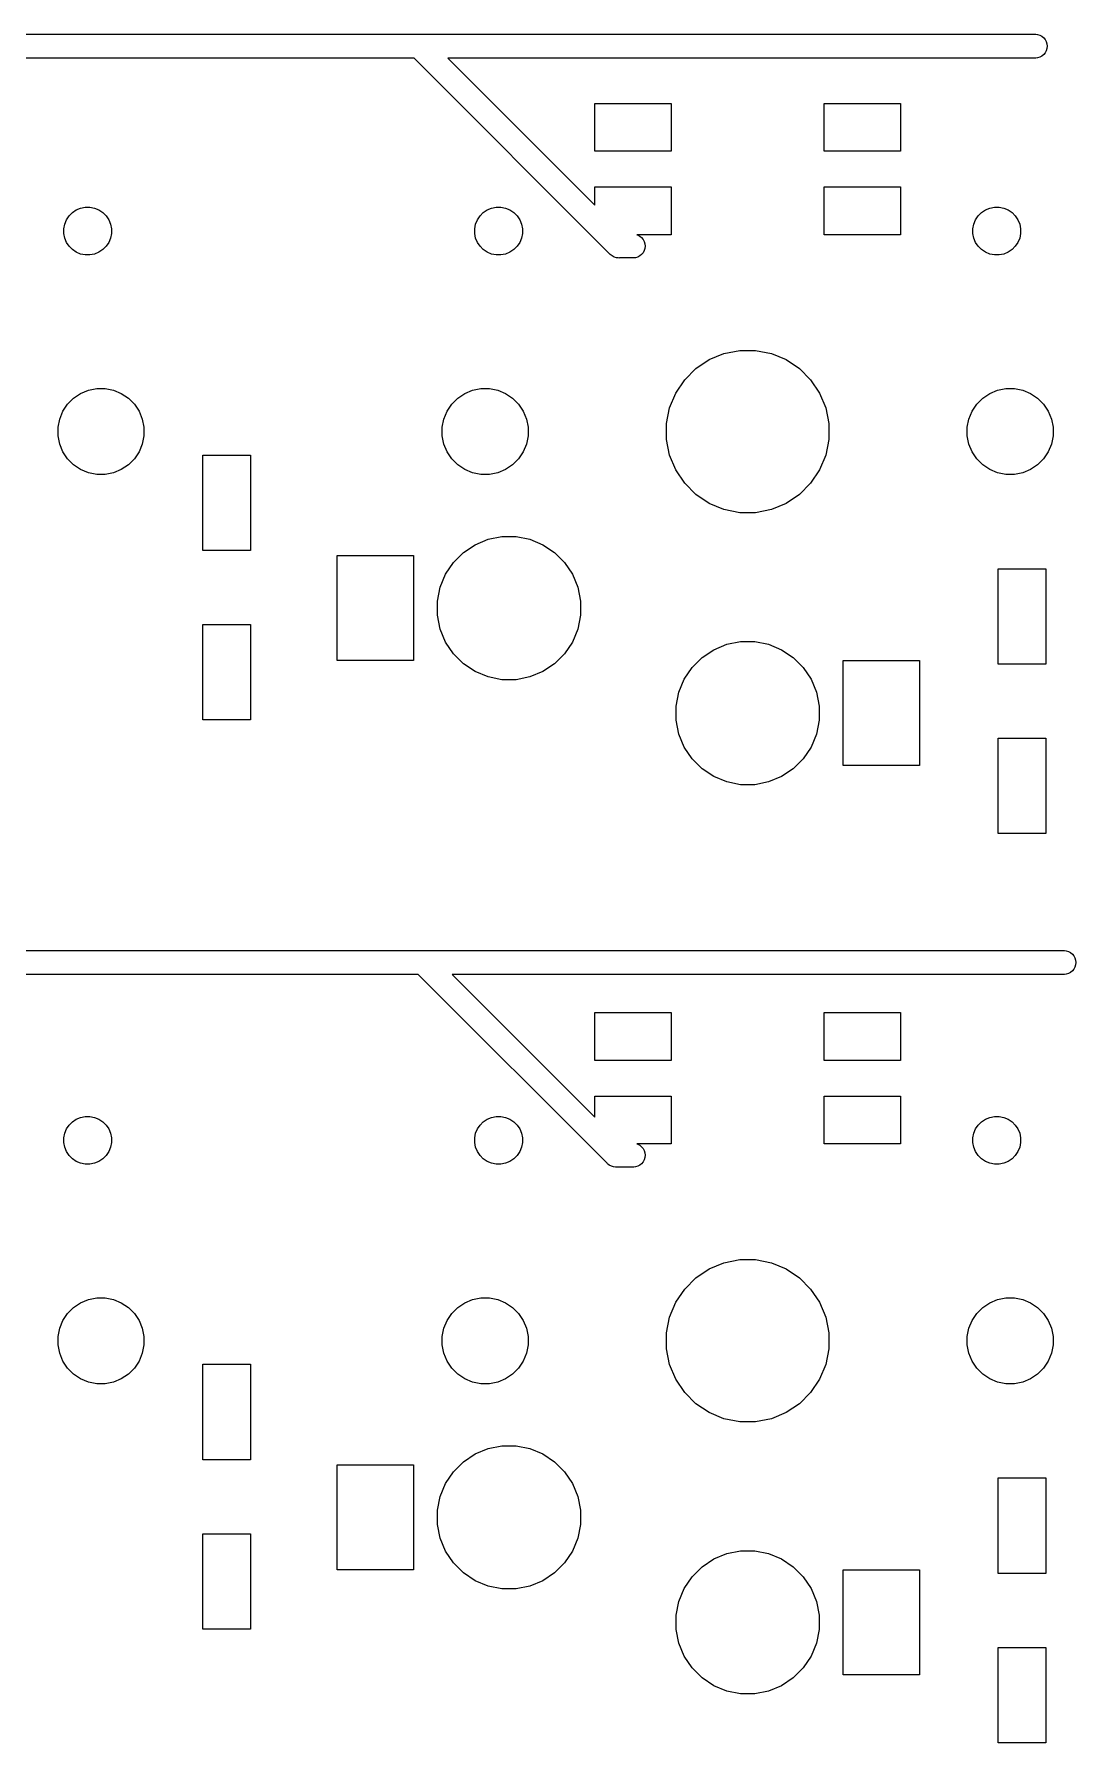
# Model space of a CAD drawing. Extents: x 33 to 239, y -108 to -23.
# Drawn here: x 217.6 to 239.43, y -69.78 to -33.97 of the extents above; entities that cross this region are included whole.
import ezdxf

# ---------------------------------------------------------------- set-up
doc = ezdxf.new("R2010")
doc.units = 0
doc.layers.add('BLACK', color=7, linetype='CONTINUOUS')

msp = doc.modelspace()

# ---------------------------------------------------------------- linework, layer by layer
at = {"layer": 'BLACK', "linetype": 'CONTINUOUS'}
for p, q in [((206.625, -33.975), (225.65, -33.975)), ((225.65, -33.975), (225.662, -33.9738)), ((225.662, -33.9738), (225.675, -33.975)), ((225.675, -33.975), (238.587, -33.975)), ((238.587, -33.975), (238.624, -33.9786)), ((238.624, -33.9786), (238.671, -33.9929)), ((238.671, -33.9929), (238.715, -34.0161)), ((238.715, -34.0161), (238.753, -34.0474)), ((238.753, -34.0474), (238.784, -34.0854)), ((238.784, -34.3646), (238.753, -34.4026)), ((238.784, -34.0854), (238.807, -34.1289)), ((238.807, -34.3211), (238.784, -34.3646)), ((238.807, -34.1289), (238.821, -34.176)), ((238.821, -34.274), (238.807, -34.3211)), ((238.821, -34.176), (238.826, -34.225)), ((238.826, -34.225), (238.821, -34.274)), ((225.559, -34.475), (207.216, -34.475)), ((229.665, -38.5806), (225.559, -34.475)), ((238.587, -34.475), (226.266, -34.475)), ((226.266, -34.475), (229.35, -37.5589)), ((238.624, -34.4714), (238.587, -34.475)), ((238.671, -34.4571), (238.624, -34.4714)), ((238.715, -34.4339), (238.671, -34.4571)), ((238.753, -34.4026), (238.715, -34.4339)), ((229.35, -36.425), (229.35, -35.425)), ((229.35, -35.425), (230.95, -35.425)), ((230.95, -35.425), (230.95, -36.425)), ((234.15, -36.425), (234.15, -35.425)), ((234.15, -35.425), (235.75, -35.425)), ((235.75, -35.425), (235.75, -36.425)), ((230.95, -36.425), (229.35, -36.425)), ((235.75, -36.425), (234.15, -36.425)), ((229.35, -37.5589), (229.35, -37.175)), ((229.35, -37.175), (230.95, -37.175)), ((230.95, -37.175), (230.95, -38.175)), ((234.15, -38.175), (234.15, -37.175)), ((234.15, -37.175), (235.75, -37.175)), ((235.75, -37.175), (235.75, -38.175)), ((218.239, -37.9542), (218.277, -37.8632)), ((218.277, -37.8632), (218.332, -37.7813)), ((218.332, -37.7813), (218.401, -37.7116)), ((218.401, -37.7116), (218.483, -37.6569)), ((218.483, -37.6569), (218.574, -37.6192)), ((218.574, -37.6192), (218.671, -37.6)), ((218.671, -37.6), (218.769, -37.6)), ((218.769, -37.6), (218.866, -37.6192)), ((218.866, -37.6192), (218.957, -37.6569)), ((218.957, -37.6569), (219.039, -37.7116)), ((219.039, -37.7116), (219.108, -37.7813)), ((219.108, -37.7813), (219.163, -37.8632)), ((219.163, -37.8632), (219.201, -37.9542)), ((226.849, -37.9542), (226.887, -37.8632)), ((226.887, -37.8632), (226.942, -37.7813)), ((226.942, -37.7813), (227.011, -37.7116)), ((227.011, -37.7116), (227.093, -37.6569)), ((227.093, -37.6569), (227.184, -37.6192)), ((227.184, -37.6192), (227.281, -37.6)), ((227.281, -37.6), (227.379, -37.6)), ((227.379, -37.6), (227.476, -37.6192)), ((227.476, -37.6192), (227.567, -37.6569)), ((227.567, -37.6569), (227.649, -37.7116)), ((227.649, -37.7116), (227.718, -37.7813)), ((227.718, -37.7813), (227.773, -37.8632)), ((227.773, -37.8632), (227.811, -37.9542)), ((237.289, -37.9542), (237.327, -37.8632)), ((237.327, -37.8632), (237.382, -37.7813)), ((237.382, -37.7813), (237.451, -37.7116)), ((237.451, -37.7116), (237.533, -37.6569)), ((237.533, -37.6569), (237.624, -37.6192)), ((237.624, -37.6192), (237.721, -37.6)), ((237.721, -37.6), (237.819, -37.6)), ((237.819, -37.6), (237.916, -37.6192)), ((237.916, -37.6192), (238.007, -37.6569)), ((238.007, -37.6569), (238.089, -37.7116)), ((238.089, -37.7116), (238.158, -37.7813)), ((238.158, -37.7813), (238.213, -37.8632)), ((238.213, -37.8632), (238.251, -37.9542)), ((218.22, -38.0508), (218.239, -37.9542)), ((218.22, -38.1492), (218.22, -38.0508)), ((218.239, -38.2458), (218.22, -38.1492)), ((218.277, -38.3368), (218.239, -38.2458)), ((219.201, -38.2458), (219.163, -38.3368)), ((219.201, -37.9542), (219.22, -38.0508)), ((219.22, -38.1492), (219.201, -38.2458)), ((219.22, -38.0508), (219.22, -38.1492)), ((226.83, -38.0508), (226.849, -37.9542)), ((226.83, -38.1492), (226.83, -38.0508)), ((226.849, -38.2458), (226.83, -38.1492)), ((226.887, -38.3368), (226.849, -38.2458)), ((227.811, -38.2458), (227.773, -38.3368)), ((227.811, -37.9542), (227.83, -38.0508)), ((227.83, -38.1492), (227.811, -38.2458)), ((227.83, -38.0508), (227.83, -38.1492)), ((230.95, -38.175), (230.228, -38.175)), ((230.228, -38.175), (230.246, -38.1804)), ((230.246, -38.1804), (230.29, -38.2036)), ((230.29, -38.2036), (230.328, -38.2349)), ((230.328, -38.2349), (230.359, -38.2729)), ((230.359, -38.2729), (230.382, -38.3164)), ((235.75, -38.175), (234.15, -38.175)), ((237.27, -38.0508), (237.289, -37.9542)), ((237.27, -38.1492), (237.27, -38.0508)), ((237.289, -38.2458), (237.27, -38.1492)), ((237.327, -38.3368), (237.289, -38.2458)), ((238.251, -38.2458), (238.213, -38.3368)), ((238.251, -37.9542), (238.27, -38.0508)), ((238.27, -38.1492), (238.251, -38.2458)), ((238.27, -38.0508), (238.27, -38.1492)), ((218.332, -38.4187), (218.277, -38.3368)), ((218.401, -38.4884), (218.332, -38.4187)), ((218.483, -38.5431), (218.401, -38.4884)), ((218.574, -38.5808), (218.483, -38.5431)), ((218.671, -38.6), (218.574, -38.5808)), ((218.769, -38.6), (218.671, -38.6)), ((218.866, -38.5808), (218.769, -38.6)), ((218.957, -38.5431), (218.866, -38.5808)), ((219.039, -38.4884), (218.957, -38.5431)), ((219.108, -38.4187), (219.039, -38.4884)), ((219.163, -38.3368), (219.108, -38.4187)), ((226.942, -38.4187), (226.887, -38.3368)), ((227.011, -38.4884), (226.942, -38.4187)), ((227.093, -38.5431), (227.011, -38.4884)), ((227.184, -38.5808), (227.093, -38.5431)), ((227.281, -38.6), (227.184, -38.5808)), ((227.379, -38.6), (227.281, -38.6)), ((227.476, -38.5808), (227.379, -38.6)), ((227.567, -38.5431), (227.476, -38.5808)), ((227.649, -38.4884), (227.567, -38.5431)), ((227.718, -38.4187), (227.649, -38.4884)), ((227.773, -38.3368), (227.718, -38.4187)), ((229.672, -38.5901), (229.665, -38.5806)), ((229.71, -38.6214), (229.672, -38.5901)), ((229.754, -38.6446), (229.71, -38.6214)), ((229.801, -38.6589), (229.754, -38.6446)), ((229.838, -38.6625), (229.801, -38.6589)), ((229.85, -38.6637), (229.838, -38.6625)), ((229.838, -38.6625), (229.838, -38.6625)), ((229.862, -38.6625), (229.85, -38.6637)), ((230.162, -38.6625), (229.862, -38.6625)), ((230.199, -38.6589), (230.162, -38.6625)), ((230.246, -38.6446), (230.199, -38.6589)), ((230.29, -38.6214), (230.246, -38.6446)), ((230.328, -38.5901), (230.29, -38.6214)), ((230.359, -38.5521), (230.328, -38.5901)), ((230.382, -38.5086), (230.359, -38.5521)), ((230.382, -38.3164), (230.396, -38.3635)), ((230.396, -38.4615), (230.382, -38.5086)), ((230.396, -38.3635), (230.401, -38.4125)), ((230.401, -38.4125), (230.396, -38.4615)), ((237.382, -38.4187), (237.327, -38.3368)), ((237.451, -38.4884), (237.382, -38.4187)), ((237.533, -38.5431), (237.451, -38.4884)), ((237.624, -38.5808), (237.533, -38.5431)), ((237.721, -38.6), (237.624, -38.5808)), ((237.819, -38.6), (237.721, -38.6)), ((237.916, -38.5808), (237.819, -38.6)), ((238.007, -38.5431), (237.916, -38.5808)), ((238.089, -38.4884), (238.007, -38.5431)), ((238.158, -38.4187), (238.089, -38.4884)), ((238.213, -38.3368), (238.158, -38.4187)), ((231.466, -40.9795), (231.745, -40.7935)), ((231.745, -40.7935), (232.054, -40.6653)), ((232.054, -40.6653), (232.383, -40.6)), ((232.383, -40.6), (232.717, -40.6)), ((232.717, -40.6), (233.046, -40.6653)), ((233.046, -40.6653), (233.355, -40.7935)), ((233.355, -40.7935), (233.634, -40.9795)), ((231.23, -41.2163), (231.466, -40.9795)), ((233.634, -40.9795), (233.87, -41.2163)), ((218.426, -41.6009), (218.574, -41.5024)), ((218.574, -41.5024), (218.737, -41.4346)), ((218.737, -41.4346), (218.911, -41.4)), ((218.911, -41.4), (219.089, -41.4)), ((219.089, -41.4), (219.263, -41.4346)), ((219.263, -41.4346), (219.426, -41.5024)), ((219.426, -41.5024), (219.574, -41.6009)), ((226.476, -41.6009), (226.624, -41.5024)), ((226.624, -41.5024), (226.787, -41.4346)), ((226.787, -41.4346), (226.961, -41.4)), ((226.961, -41.4), (227.139, -41.4)), ((227.139, -41.4), (227.313, -41.4346)), ((227.313, -41.4346), (227.476, -41.5024)), ((227.476, -41.5024), (227.624, -41.6009)), ((230.915, -41.8041), (231.043, -41.4947)), ((231.043, -41.4947), (231.23, -41.2163)), ((233.87, -41.2163), (234.057, -41.4947)), ((234.057, -41.4947), (234.185, -41.8041)), ((237.476, -41.6009), (237.624, -41.5024)), ((237.624, -41.5024), (237.787, -41.4346)), ((237.787, -41.4346), (237.961, -41.4)), ((237.961, -41.4), (238.139, -41.4)), ((238.139, -41.4), (238.313, -41.4346)), ((238.313, -41.4346), (238.476, -41.5024)), ((238.476, -41.5024), (238.624, -41.6009)), ((218.135, -42.0375), (218.202, -41.8737)), ((218.202, -41.8737), (218.301, -41.7263)), ((218.301, -41.7263), (218.426, -41.6009)), ((219.574, -41.6009), (219.699, -41.7263)), ((219.699, -41.7263), (219.798, -41.8737)), ((219.798, -41.8737), (219.865, -42.0375)), ((226.185, -42.0375), (226.252, -41.8737)), ((226.252, -41.8737), (226.351, -41.7263)), ((226.351, -41.7263), (226.476, -41.6009)), ((227.624, -41.6009), (227.749, -41.7263)), ((227.749, -41.7263), (227.848, -41.8737)), ((227.848, -41.8737), (227.915, -42.0375)), ((230.85, -42.1326), (230.915, -41.8041)), ((234.185, -41.8041), (234.25, -42.1326)), ((237.185, -42.0375), (237.252, -41.8737)), ((237.252, -41.8737), (237.351, -41.7263)), ((237.351, -41.7263), (237.476, -41.6009)), ((238.624, -41.6009), (238.749, -41.7263)), ((238.749, -41.7263), (238.848, -41.8737)), ((238.848, -41.8737), (238.915, -42.0375)), ((218.1, -42.2114), (218.135, -42.0375)), ((218.1, -42.3886), (218.1, -42.2114)), ((219.865, -42.0375), (219.9, -42.2114)), ((219.9, -42.2114), (219.9, -42.3886)), ((226.15, -42.2114), (226.185, -42.0375)), ((226.15, -42.3886), (226.15, -42.2114)), ((227.915, -42.0375), (227.95, -42.2114)), ((227.95, -42.2114), (227.95, -42.3886)), ((230.85, -42.4674), (230.85, -42.1326)), ((234.25, -42.1326), (234.25, -42.4674)), ((237.15, -42.2114), (237.185, -42.0375)), ((237.15, -42.3886), (237.15, -42.2114)), ((238.915, -42.0375), (238.95, -42.2114)), ((238.95, -42.2114), (238.95, -42.3886)), ((218.135, -42.5625), (218.1, -42.3886)), ((218.202, -42.7263), (218.135, -42.5625)), ((219.865, -42.5625), (219.798, -42.7263)), ((219.9, -42.3886), (219.865, -42.5625)), ((226.185, -42.5625), (226.15, -42.3886)), ((226.252, -42.7263), (226.185, -42.5625)), ((227.915, -42.5625), (227.848, -42.7263)), ((227.95, -42.3886), (227.915, -42.5625)), ((230.915, -42.7959), (230.85, -42.4674)), ((234.25, -42.4674), (234.185, -42.7959)), ((237.185, -42.5625), (237.15, -42.3886)), ((237.252, -42.7263), (237.185, -42.5625)), ((238.915, -42.5625), (238.848, -42.7263)), ((238.95, -42.3886), (238.915, -42.5625)), ((218.301, -42.8737), (218.202, -42.7263)), ((218.426, -42.9991), (218.301, -42.8737)), ((219.699, -42.8737), (219.574, -42.9991)), ((219.798, -42.7263), (219.699, -42.8737)), ((221.131, -44.7937), (221.131, -42.7937)), ((221.131, -42.7937), (222.131, -42.7937)), ((222.131, -42.7937), (222.131, -44.7937)), ((226.351, -42.8737), (226.252, -42.7263)), ((226.476, -42.9991), (226.351, -42.8737)), ((227.749, -42.8737), (227.624, -42.9991)), ((227.848, -42.7263), (227.749, -42.8737)), ((231.043, -43.1053), (230.915, -42.7959)), ((234.185, -42.7959), (234.057, -43.1053)), ((237.351, -42.8737), (237.252, -42.7263)), ((237.476, -42.9991), (237.351, -42.8737)), ((238.749, -42.8737), (238.624, -42.9991)), ((238.848, -42.7263), (238.749, -42.8737)), ((218.574, -43.0976), (218.426, -42.9991)), ((218.737, -43.1654), (218.574, -43.0976)), ((218.911, -43.2), (218.737, -43.1654)), ((219.089, -43.2), (218.911, -43.2)), ((219.263, -43.1654), (219.089, -43.2)), ((219.426, -43.0976), (219.263, -43.1654)), ((219.574, -42.9991), (219.426, -43.0976)), ((226.624, -43.0976), (226.476, -42.9991)), ((226.787, -43.1654), (226.624, -43.0976)), ((226.961, -43.2), (226.787, -43.1654)), ((227.139, -43.2), (226.961, -43.2)), ((227.313, -43.1654), (227.139, -43.2)), ((227.476, -43.0976), (227.313, -43.1654)), ((227.624, -42.9991), (227.476, -43.0976)), ((231.23, -43.3837), (231.043, -43.1053)), ((234.057, -43.1053), (233.87, -43.3837)), ((237.624, -43.0976), (237.476, -42.9991)), ((237.787, -43.1654), (237.624, -43.0976)), ((237.961, -43.2), (237.787, -43.1654)), ((238.139, -43.2), (237.961, -43.2)), ((238.313, -43.1654), (238.139, -43.2)), ((238.476, -43.0976), (238.313, -43.1654)), ((238.624, -42.9991), (238.476, -43.0976)), ((231.466, -43.6205), (231.23, -43.3837)), ((231.745, -43.8065), (231.466, -43.6205)), ((233.634, -43.6205), (233.355, -43.8065)), ((233.87, -43.3837), (233.634, -43.6205)), ((232.054, -43.9347), (231.745, -43.8065)), ((232.383, -44), (232.054, -43.9347)), ((232.717, -44), (232.383, -44)), ((233.046, -43.9347), (232.717, -44)), ((233.355, -43.8065), (233.046, -43.9347)), ((226.594, -44.8349), (226.839, -44.6707)), ((226.839, -44.6707), (227.112, -44.5576)), ((227.112, -44.5576), (227.402, -44.5)), ((227.402, -44.5), (227.698, -44.5)), ((227.698, -44.5), (227.988, -44.5576)), ((227.988, -44.5576), (228.261, -44.6707)), ((228.261, -44.6707), (228.506, -44.8349)), ((222.131, -44.7937), (221.131, -44.7937)), ((223.95, -47.1), (223.95, -44.9)), ((223.95, -44.9), (225.55, -44.9)), ((225.55, -44.9), (225.55, -47.1)), ((226.221, -45.2895), (226.385, -45.0438)), ((226.385, -45.0438), (226.594, -44.8349)), ((228.506, -44.8349), (228.715, -45.0438)), ((228.715, -45.0438), (228.879, -45.2895)), ((226.108, -45.5625), (226.221, -45.2895)), ((228.879, -45.2895), (228.992, -45.5625)), ((237.8, -47.175), (237.8, -45.175)), ((237.8, -45.175), (238.8, -45.175)), ((238.8, -45.175), (238.8, -47.175)), ((226.05, -45.8523), (226.108, -45.5625)), ((228.992, -45.5625), (229.05, -45.8523)), ((226.05, -46.1477), (226.05, -45.8523)), ((226.108, -46.4375), (226.05, -46.1477)), ((229.05, -46.1477), (228.992, -46.4375)), ((229.05, -45.8523), (229.05, -46.1477)), ((221.131, -48.3437), (221.131, -46.3437)), ((221.131, -46.3437), (222.131, -46.3437)), ((222.131, -46.3437), (222.131, -48.3437)), ((226.221, -46.7105), (226.108, -46.4375)), ((228.992, -46.4375), (228.879, -46.7105)), ((226.385, -46.9562), (226.221, -46.7105)), ((228.879, -46.7105), (228.715, -46.9562)), ((231.594, -47.0349), (231.839, -46.8707)), ((231.839, -46.8707), (232.112, -46.7576)), ((232.112, -46.7576), (232.402, -46.7)), ((232.402, -46.7), (232.698, -46.7)), ((232.698, -46.7), (232.988, -46.7576)), ((232.988, -46.7576), (233.261, -46.8707)), ((233.261, -46.8707), (233.506, -47.0349)), ((225.55, -47.1), (223.95, -47.1)), ((226.594, -47.1651), (226.385, -46.9562)), ((226.839, -47.3293), (226.594, -47.1651)), ((228.506, -47.1651), (228.261, -47.3293)), ((228.715, -46.9562), (228.506, -47.1651)), ((231.221, -47.4895), (231.385, -47.2438)), ((231.385, -47.2438), (231.594, -47.0349)), ((233.506, -47.0349), (233.715, -47.2438)), ((233.715, -47.2438), (233.879, -47.4895)), ((234.55, -49.3), (234.55, -47.1)), ((234.55, -47.1), (236.15, -47.1)), ((236.15, -47.1), (236.15, -49.3)), ((238.8, -47.175), (237.8, -47.175)), ((227.112, -47.4424), (226.839, -47.3293)), ((227.402, -47.5), (227.112, -47.4424)), ((227.698, -47.5), (227.402, -47.5)), ((227.988, -47.4424), (227.698, -47.5)), ((228.261, -47.3293), (227.988, -47.4424)), ((231.108, -47.7625), (231.221, -47.4895)), ((233.879, -47.4895), (233.992, -47.7625)), ((231.05, -48.0523), (231.108, -47.7625)), ((233.992, -47.7625), (234.05, -48.0523)), ((231.05, -48.3477), (231.05, -48.0523)), ((234.05, -48.0523), (234.05, -48.3477)), ((222.131, -48.3437), (221.131, -48.3437)), ((231.108, -48.6375), (231.05, -48.3477)), ((231.221, -48.9105), (231.108, -48.6375)), ((233.992, -48.6375), (233.879, -48.9105)), ((234.05, -48.3477), (233.992, -48.6375)), ((231.385, -49.1562), (231.221, -48.9105)), ((233.879, -48.9105), (233.715, -49.1562)), ((237.8, -50.725), (237.8, -48.725)), ((237.8, -48.725), (238.8, -48.725)), ((238.8, -48.725), (238.8, -50.725)), ((231.594, -49.3651), (231.385, -49.1562)), ((231.839, -49.5293), (231.594, -49.3651)), ((233.506, -49.3651), (233.261, -49.5293)), ((233.715, -49.1562), (233.506, -49.3651)), ((236.15, -49.3), (234.55, -49.3)), ((232.112, -49.6424), (231.839, -49.5293)), ((232.402, -49.7), (232.112, -49.6424)), ((232.698, -49.7), (232.402, -49.7)), ((232.988, -49.6424), (232.698, -49.7)), ((233.261, -49.5293), (232.988, -49.6424)), ((238.8, -50.725), (237.8, -50.725)), ((206.775, -53.175), (225.74, -53.175)), ((225.74, -53.175), (225.752, -53.1738)), ((225.752, -53.1738), (225.765, -53.175)), ((225.765, -53.175), (239.187, -53.175)), ((239.187, -53.175), (239.224, -53.1786)), ((239.224, -53.1786), (239.271, -53.1929)), ((239.271, -53.1929), (239.315, -53.2161)), ((239.315, -53.2161), (239.353, -53.2474)), ((239.353, -53.2474), (239.384, -53.2854)), ((239.384, -53.2854), (239.407, -53.3289)), ((239.407, -53.3289), (239.421, -53.376)), ((225.649, -53.675), (207.366, -53.675)), ((229.605, -57.6306), (225.649, -53.675)), ((239.187, -53.675), (226.356, -53.675)), ((226.356, -53.675), (229.35, -56.6689)), ((239.224, -53.6714), (239.187, -53.675)), ((239.271, -53.6571), (239.224, -53.6714)), ((239.315, -53.6339), (239.271, -53.6571)), ((239.353, -53.6026), (239.315, -53.6339)), ((239.384, -53.5646), (239.353, -53.6026)), ((239.407, -53.5211), (239.384, -53.5646)), ((239.421, -53.474), (239.407, -53.5211)), ((239.421, -53.376), (239.426, -53.425)), ((239.426, -53.425), (239.421, -53.474)), ((229.35, -55.475), (229.35, -54.475)), ((229.35, -54.475), (230.95, -54.475)), ((230.95, -54.475), (230.95, -55.475)), ((234.15, -55.475), (234.15, -54.475)), ((234.15, -54.475), (235.75, -54.475)), ((235.75, -54.475), (235.75, -55.475)), ((230.95, -55.475), (229.35, -55.475)), ((235.75, -55.475), (234.15, -55.475)), ((229.35, -56.6689), (229.35, -56.225)), ((229.35, -56.225), (230.95, -56.225)), ((230.95, -56.225), (230.95, -57.225)), ((234.15, -57.225), (234.15, -56.225)), ((234.15, -56.225), (235.75, -56.225)), ((235.75, -56.225), (235.75, -57.225)), ((218.239, -57.0042), (218.277, -56.9132)), ((218.277, -56.9132), (218.332, -56.8313)), ((218.332, -56.8313), (218.401, -56.7616)), ((218.401, -56.7616), (218.483, -56.7069)), ((218.483, -56.7069), (218.574, -56.6692)), ((218.574, -56.6692), (218.671, -56.65)), ((218.671, -56.65), (218.769, -56.65)), ((218.769, -56.65), (218.866, -56.6692)), ((218.866, -56.6692), (218.957, -56.7069)), ((218.957, -56.7069), (219.039, -56.7616)), ((219.039, -56.7616), (219.108, -56.8313)), ((219.108, -56.8313), (219.163, -56.9132)), ((219.163, -56.9132), (219.201, -57.0042)), ((226.849, -57.0042), (226.887, -56.9132)), ((226.887, -56.9132), (226.942, -56.8313)), ((226.942, -56.8313), (227.011, -56.7616)), ((227.011, -56.7616), (227.093, -56.7069)), ((227.093, -56.7069), (227.184, -56.6692)), ((227.184, -56.6692), (227.281, -56.65)), ((227.281, -56.65), (227.379, -56.65)), ((227.379, -56.65), (227.476, -56.6692)), ((227.476, -56.6692), (227.567, -56.7069)), ((227.567, -56.7069), (227.649, -56.7616)), ((227.649, -56.7616), (227.718, -56.8313)), ((227.718, -56.8313), (227.773, -56.9132)), ((227.773, -56.9132), (227.811, -57.0042)), ((237.289, -57.0042), (237.327, -56.9132)), ((237.327, -56.9132), (237.382, -56.8313)), ((237.382, -56.8313), (237.451, -56.7616)), ((237.451, -56.7616), (237.533, -56.7069)), ((237.533, -56.7069), (237.624, -56.6692)), ((237.624, -56.6692), (237.721, -56.65)), ((237.721, -56.65), (237.819, -56.65)), ((237.819, -56.65), (237.916, -56.6692)), ((237.916, -56.6692), (238.007, -56.7069)), ((238.007, -56.7069), (238.089, -56.7616)), ((238.089, -56.7616), (238.158, -56.8313)), ((238.158, -56.8313), (238.213, -56.9132)), ((238.213, -56.9132), (238.251, -57.0042)), ((218.22, -57.1008), (218.239, -57.0042)), ((218.22, -57.1992), (218.22, -57.1008)), ((218.239, -57.2958), (218.22, -57.1992)), ((219.201, -57.0042), (219.22, -57.1008)), ((219.22, -57.1992), (219.201, -57.2958)), ((219.22, -57.1008), (219.22, -57.1992)), ((226.83, -57.1008), (226.849, -57.0042)), ((226.83, -57.1992), (226.83, -57.1008)), ((226.849, -57.2958), (226.83, -57.1992)), ((227.811, -57.0042), (227.83, -57.1008)), ((227.83, -57.1992), (227.811, -57.2958)), ((227.83, -57.1008), (227.83, -57.1992)), ((230.95, -57.225), (230.228, -57.225)), ((230.228, -57.225), (230.246, -57.2304)), ((230.246, -57.2304), (230.29, -57.2536)), ((230.29, -57.2536), (230.328, -57.2849)), ((235.75, -57.225), (234.15, -57.225)), ((237.27, -57.1008), (237.289, -57.0042)), ((237.27, -57.1992), (237.27, -57.1008)), ((237.289, -57.2958), (237.27, -57.1992)), ((238.251, -57.0042), (238.27, -57.1008)), ((238.27, -57.1992), (238.251, -57.2958)), ((238.27, -57.1008), (238.27, -57.1992)), ((218.277, -57.3868), (218.239, -57.2958)), ((218.332, -57.4687), (218.277, -57.3868)), ((218.401, -57.5384), (218.332, -57.4687)), ((218.483, -57.5931), (218.401, -57.5384)), ((218.574, -57.6308), (218.483, -57.5931)), ((218.671, -57.65), (218.574, -57.6308)), ((218.866, -57.6308), (218.769, -57.65)), ((218.957, -57.5931), (218.866, -57.6308)), ((219.039, -57.5384), (218.957, -57.5931)), ((219.108, -57.4687), (219.039, -57.5384)), ((219.163, -57.3868), (219.108, -57.4687)), ((219.201, -57.2958), (219.163, -57.3868)), ((226.887, -57.3868), (226.849, -57.2958)), ((226.942, -57.4687), (226.887, -57.3868)), ((227.011, -57.5384), (226.942, -57.4687)), ((227.093, -57.5931), (227.011, -57.5384)), ((227.184, -57.6308), (227.093, -57.5931)), ((227.281, -57.65), (227.184, -57.6308)), ((227.476, -57.6308), (227.379, -57.65)), ((227.567, -57.5931), (227.476, -57.6308)), ((227.649, -57.5384), (227.567, -57.5931)), ((227.718, -57.4687), (227.649, -57.5384)), ((227.773, -57.3868), (227.718, -57.4687)), ((227.811, -57.2958), (227.773, -57.3868)), ((229.612, -57.6401), (229.605, -57.6306)), ((230.328, -57.2849), (230.359, -57.3229)), ((230.359, -57.6021), (230.328, -57.6401)), ((230.359, -57.3229), (230.382, -57.3664)), ((230.382, -57.5586), (230.359, -57.6021)), ((230.382, -57.3664), (230.396, -57.4135)), ((230.396, -57.5115), (230.382, -57.5586)), ((230.396, -57.4135), (230.401, -57.4625)), ((230.401, -57.4625), (230.396, -57.5115)), ((237.327, -57.3868), (237.289, -57.2958)), ((237.382, -57.4687), (237.327, -57.3868)), ((237.451, -57.5384), (237.382, -57.4687)), ((237.533, -57.5931), (237.451, -57.5384)), ((237.624, -57.6308), (237.533, -57.5931)), ((237.721, -57.65), (237.624, -57.6308)), ((237.916, -57.6308), (237.819, -57.65)), ((238.007, -57.5931), (237.916, -57.6308)), ((238.089, -57.5384), (238.007, -57.5931)), ((238.158, -57.4687), (238.089, -57.5384)), ((238.213, -57.3868), (238.158, -57.4687)), ((238.251, -57.2958), (238.213, -57.3868)), ((218.769, -57.65), (218.671, -57.65)), ((227.379, -57.65), (227.281, -57.65)), ((229.65, -57.6714), (229.612, -57.6401)), ((229.694, -57.6946), (229.65, -57.6714)), ((229.741, -57.7089), (229.694, -57.6946)), ((229.778, -57.7125), (229.741, -57.7089)), ((229.79, -57.7137), (229.778, -57.7125)), ((229.778, -57.7125), (229.778, -57.7125)), ((229.802, -57.7125), (229.79, -57.7137)), ((230.162, -57.7125), (229.802, -57.7125)), ((230.199, -57.7089), (230.162, -57.7125)), ((230.246, -57.6946), (230.199, -57.7089)), ((230.29, -57.6714), (230.246, -57.6946)), ((230.328, -57.6401), (230.29, -57.6714)), ((237.819, -57.65), (237.721, -57.65)), ((231.745, -59.8435), (232.054, -59.7153)), ((232.054, -59.7153), (232.383, -59.65)), ((232.383, -59.65), (232.717, -59.65)), ((232.717, -59.65), (233.046, -59.7153)), ((233.046, -59.7153), (233.355, -59.8435)), ((231.23, -60.2663), (231.466, -60.0295)), ((231.466, -60.0295), (231.745, -59.8435)), ((233.355, -59.8435), (233.634, -60.0295)), ((233.634, -60.0295), (233.87, -60.2663)), ((218.574, -60.5524), (218.737, -60.4846)), ((218.737, -60.4846), (218.911, -60.45)), ((218.911, -60.45), (219.089, -60.45)), ((219.089, -60.45), (219.263, -60.4846)), ((219.263, -60.4846), (219.426, -60.5524)), ((226.624, -60.5524), (226.787, -60.4846)), ((226.787, -60.4846), (226.961, -60.45)), ((226.961, -60.45), (227.139, -60.45)), ((227.139, -60.45), (227.313, -60.4846)), ((227.313, -60.4846), (227.476, -60.5524)), ((231.043, -60.5447), (231.23, -60.2663)), ((233.87, -60.2663), (234.057, -60.5447)), ((237.624, -60.5524), (237.787, -60.4846)), ((237.787, -60.4846), (237.961, -60.45)), ((237.961, -60.45), (238.139, -60.45)), ((238.139, -60.45), (238.313, -60.4846)), ((238.313, -60.4846), (238.476, -60.5524)), ((218.202, -60.9237), (218.301, -60.7763)), ((218.301, -60.7763), (218.426, -60.6509)), ((218.426, -60.6509), (218.574, -60.5524)), ((219.426, -60.5524), (219.574, -60.6509)), ((219.574, -60.6509), (219.699, -60.7763)), ((219.699, -60.7763), (219.798, -60.9237)), ((226.252, -60.9237), (226.351, -60.7763)), ((226.351, -60.7763), (226.476, -60.6509)), ((226.476, -60.6509), (226.624, -60.5524)), ((227.476, -60.5524), (227.624, -60.6509)), ((227.624, -60.6509), (227.749, -60.7763)), ((227.749, -60.7763), (227.848, -60.9237)), ((230.85, -61.1826), (230.915, -60.8541)), ((230.915, -60.8541), (231.043, -60.5447)), ((234.057, -60.5447), (234.185, -60.8541)), ((234.185, -60.8541), (234.25, -61.1826)), ((237.252, -60.9237), (237.351, -60.7763)), ((237.351, -60.7763), (237.476, -60.6509)), ((237.476, -60.6509), (237.624, -60.5524)), ((238.476, -60.5524), (238.624, -60.6509)), ((238.624, -60.6509), (238.749, -60.7763)), ((238.749, -60.7763), (238.848, -60.9237)), ((218.1, -61.2614), (218.135, -61.0875)), ((218.135, -61.0875), (218.202, -60.9237)), ((219.798, -60.9237), (219.865, -61.0875)), ((219.865, -61.0875), (219.9, -61.2614)), ((226.15, -61.2614), (226.185, -61.0875)), ((226.185, -61.0875), (226.252, -60.9237)), ((227.848, -60.9237), (227.915, -61.0875)), ((227.915, -61.0875), (227.95, -61.2614)), ((230.85, -61.5174), (230.85, -61.1826)), ((234.25, -61.1826), (234.25, -61.5174)), ((237.15, -61.2614), (237.185, -61.0875)), ((237.185, -61.0875), (237.252, -60.9237)), ((238.848, -60.9237), (238.915, -61.0875)), ((238.915, -61.0875), (238.95, -61.2614)), ((218.1, -61.4386), (218.1, -61.2614)), ((218.135, -61.6125), (218.1, -61.4386)), ((219.9, -61.4386), (219.865, -61.6125)), ((219.9, -61.2614), (219.9, -61.4386)), ((226.15, -61.4386), (226.15, -61.2614)), ((226.185, -61.6125), (226.15, -61.4386)), ((227.95, -61.4386), (227.915, -61.6125)), ((227.95, -61.2614), (227.95, -61.4386)), ((230.915, -61.8459), (230.85, -61.5174)), ((234.25, -61.5174), (234.185, -61.8459)), ((237.15, -61.4386), (237.15, -61.2614)), ((237.185, -61.6125), (237.15, -61.4386)), ((238.95, -61.4386), (238.915, -61.6125)), ((238.95, -61.2614), (238.95, -61.4386)), ((218.202, -61.7763), (218.135, -61.6125)), ((218.301, -61.9237), (218.202, -61.7763)), ((218.426, -62.0491), (218.301, -61.9237)), ((219.699, -61.9237), (219.574, -62.0491)), ((219.798, -61.7763), (219.699, -61.9237)), ((219.865, -61.6125), (219.798, -61.7763)), ((221.131, -63.8437), (221.131, -61.8437)), ((221.131, -61.8437), (222.131, -61.8437)), ((222.131, -61.8437), (222.131, -63.8437)), ((226.252, -61.7763), (226.185, -61.6125)), ((226.351, -61.9237), (226.252, -61.7763)), ((226.476, -62.0491), (226.351, -61.9237)), ((227.749, -61.9237), (227.624, -62.0491)), ((227.848, -61.7763), (227.749, -61.9237)), ((227.915, -61.6125), (227.848, -61.7763)), ((231.043, -62.1553), (230.915, -61.8459)), ((234.185, -61.8459), (234.057, -62.1553)), ((237.252, -61.7763), (237.185, -61.6125)), ((237.351, -61.9237), (237.252, -61.7763)), ((237.476, -62.0491), (237.351, -61.9237)), ((238.749, -61.9237), (238.624, -62.0491)), ((238.848, -61.7763), (238.749, -61.9237)), ((238.915, -61.6125), (238.848, -61.7763)), ((218.574, -62.1476), (218.426, -62.0491)), ((218.737, -62.2154), (218.574, -62.1476)), ((218.911, -62.25), (218.737, -62.2154)), ((219.089, -62.25), (218.911, -62.25)), ((219.263, -62.2154), (219.089, -62.25)), ((219.426, -62.1476), (219.263, -62.2154)), ((219.574, -62.0491), (219.426, -62.1476)), ((226.624, -62.1476), (226.476, -62.0491)), ((226.787, -62.2154), (226.624, -62.1476)), ((226.961, -62.25), (226.787, -62.2154)), ((227.139, -62.25), (226.961, -62.25)), ((227.313, -62.2154), (227.139, -62.25)), ((227.476, -62.1476), (227.313, -62.2154)), ((227.624, -62.0491), (227.476, -62.1476)), ((231.23, -62.4337), (231.043, -62.1553)), ((234.057, -62.1553), (233.87, -62.4337)), ((237.624, -62.1476), (237.476, -62.0491)), ((237.787, -62.2154), (237.624, -62.1476)), ((237.961, -62.25), (237.787, -62.2154)), ((238.139, -62.25), (237.961, -62.25)), ((238.313, -62.2154), (238.139, -62.25)), ((238.476, -62.1476), (238.313, -62.2154)), ((238.624, -62.0491), (238.476, -62.1476)), ((231.466, -62.6705), (231.23, -62.4337)), ((233.87, -62.4337), (233.634, -62.6705)), ((231.745, -62.8565), (231.466, -62.6705)), ((232.054, -62.9847), (231.745, -62.8565)), ((232.383, -63.05), (232.054, -62.9847)), ((233.046, -62.9847), (232.717, -63.05)), ((233.355, -62.8565), (233.046, -62.9847)), ((233.634, -62.6705), (233.355, -62.8565)), ((232.717, -63.05), (232.383, -63.05)), ((226.594, -63.8849), (226.839, -63.7207)), ((226.839, -63.7207), (227.112, -63.6076)), ((227.112, -63.6076), (227.402, -63.55)), ((227.402, -63.55), (227.698, -63.55)), ((227.698, -63.55), (227.988, -63.6076)), ((227.988, -63.6076), (228.261, -63.7207)), ((228.261, -63.7207), (228.506, -63.8849)), ((222.131, -63.8437), (221.131, -63.8437)), ((223.95, -66.15), (223.95, -63.95)), ((223.95, -63.95), (225.55, -63.95)), ((225.55, -63.95), (225.55, -66.15)), ((226.385, -64.0938), (226.594, -63.8849)), ((228.506, -63.8849), (228.715, -64.0938)), ((226.108, -64.6125), (226.221, -64.3395)), ((226.221, -64.3395), (226.385, -64.0938)), ((228.715, -64.0938), (228.879, -64.3395)), ((228.879, -64.3395), (228.992, -64.6125)), ((237.8, -66.225), (237.8, -64.225)), ((237.8, -64.225), (238.8, -64.225)), ((238.8, -64.225), (238.8, -66.225)), ((226.05, -64.9023), (226.108, -64.6125)), ((228.992, -64.6125), (229.05, -64.9023)), ((226.05, -65.1977), (226.05, -64.9023)), ((229.05, -64.9023), (229.05, -65.1977)), ((221.131, -67.3937), (221.131, -65.3937)), ((221.131, -65.3937), (222.131, -65.3937)), ((222.131, -65.3937), (222.131, -67.3937)), ((226.108, -65.4875), (226.05, -65.1977)), ((226.221, -65.7605), (226.108, -65.4875)), ((228.992, -65.4875), (228.879, -65.7605)), ((229.05, -65.1977), (228.992, -65.4875)), ((226.385, -66.0062), (226.221, -65.7605)), ((228.879, -65.7605), (228.715, -66.0062)), ((231.839, -65.9207), (232.112, -65.8076)), ((232.112, -65.8076), (232.402, -65.75)), ((232.402, -65.75), (232.698, -65.75)), ((232.698, -65.75), (232.988, -65.8076)), ((232.988, -65.8076), (233.261, -65.9207)), ((225.55, -66.15), (223.95, -66.15)), ((226.594, -66.2151), (226.385, -66.0062)), ((226.839, -66.3793), (226.594, -66.2151)), ((228.506, -66.2151), (228.261, -66.3793)), ((228.715, -66.0062), (228.506, -66.2151)), ((231.385, -66.2938), (231.594, -66.0849)), ((231.594, -66.0849), (231.839, -65.9207)), ((233.261, -65.9207), (233.506, -66.0849)), ((233.506, -66.0849), (233.715, -66.2938)), ((234.55, -68.35), (234.55, -66.15)), ((234.55, -66.15), (236.15, -66.15)), ((236.15, -66.15), (236.15, -68.35)), ((238.8, -66.225), (237.8, -66.225)), ((227.112, -66.4924), (226.839, -66.3793)), ((227.402, -66.55), (227.112, -66.4924)), ((227.698, -66.55), (227.402, -66.55)), ((227.988, -66.4924), (227.698, -66.55)), ((228.261, -66.3793), (227.988, -66.4924)), ((231.108, -66.8125), (231.221, -66.5395)), ((231.221, -66.5395), (231.385, -66.2938)), ((233.715, -66.2938), (233.879, -66.5395)), ((233.879, -66.5395), (233.992, -66.8125)), ((231.05, -67.1023), (231.108, -66.8125)), ((233.992, -66.8125), (234.05, -67.1023)), ((231.05, -67.3977), (231.05, -67.1023)), ((234.05, -67.1023), (234.05, -67.3977)), ((222.131, -67.3937), (221.131, -67.3937)), ((231.108, -67.6875), (231.05, -67.3977)), ((234.05, -67.3977), (233.992, -67.6875)), ((231.221, -67.9605), (231.108, -67.6875)), ((231.385, -68.2062), (231.221, -67.9605)), ((233.879, -67.9605), (233.715, -68.2062)), ((233.992, -67.6875), (233.879, -67.9605)), ((237.8, -69.775), (237.8, -67.775)), ((237.8, -67.775), (238.8, -67.775)), ((238.8, -67.775), (238.8, -69.775)), ((231.594, -68.4151), (231.385, -68.2062)), ((233.715, -68.2062), (233.506, -68.4151)), ((236.15, -68.35), (234.55, -68.35)), ((231.839, -68.5793), (231.594, -68.4151)), ((232.112, -68.6924), (231.839, -68.5793)), ((232.402, -68.75), (232.112, -68.6924)), ((232.988, -68.6924), (232.698, -68.75)), ((233.261, -68.5793), (232.988, -68.6924)), ((233.506, -68.4151), (233.261, -68.5793)), ((232.698, -68.75), (232.402, -68.75)), ((238.8, -69.775), (237.8, -69.775))]:
    msp.add_line(p, q, dxfattribs=at)

doc.saveas('drawing.dxf')
